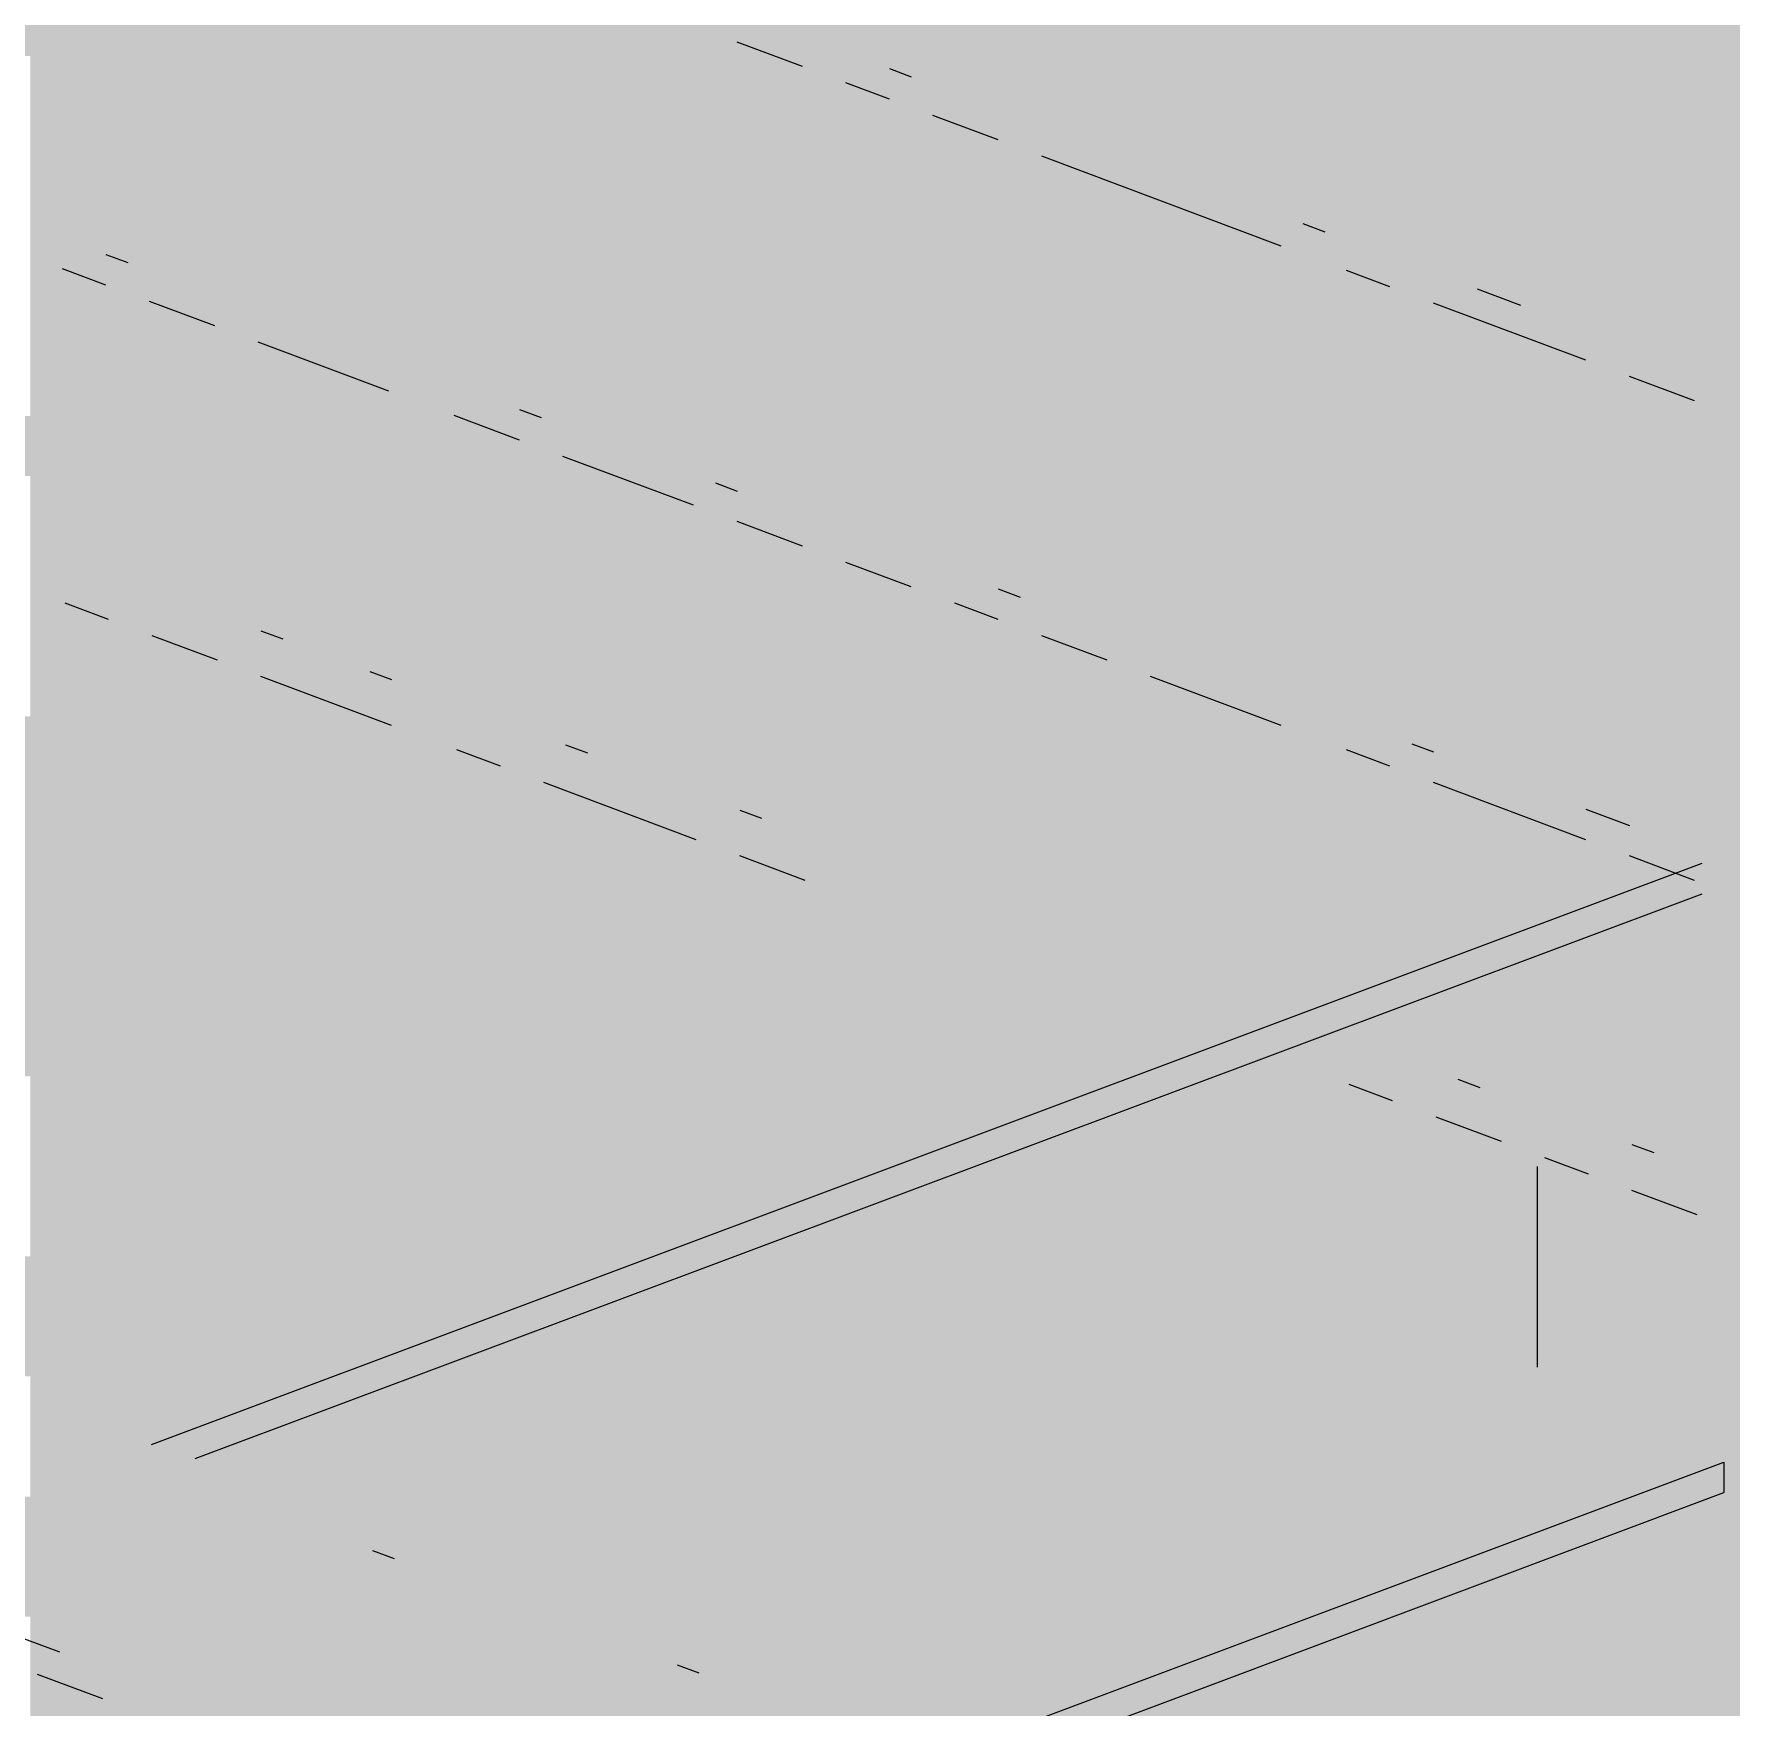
# Paper-space layout '03 3D Building and Roof' of a CAD drawing. Header units: millimetres. Extents: x 5 to 415, y 5 to 292.
# Drawn here: x 186.499 to 191.348, y 102.484 to 107.263 of the extents above; entities that cross this region are included whole.
import ezdxf

# ---------------------------------------------------------------- set-up
doc = ezdxf.new("R2010")
doc.units = ezdxf.units.MM
doc.layers.add('EXISTING', color=7, linetype='Continuous')
doc.layers.add('IMAGES', color=7, linetype='Continuous')

# ---------------------------------------------------------------- blocks, each defined once
blk = doc.blocks.new('SHEET_03')
at = {"layer": 'EXISTING', "color": 250, "lineweight": 9}
for p, q in [((188.6949, 107.1695), (188.5084, 107.2394)), ((188.9436, 107.1638), (189.0058, 107.1405)), ((188.9436, 107.0763), (188.8192, 107.1229)), ((189.2545, 106.9599), (189.068, 107.0298)), ((190.0628, 106.6571), (189.3788, 106.9133)), ((190.125, 106.7212), (190.1872, 106.6979)), ((186.7052, 106.6329), (186.7674, 106.6096)), ((186.7052, 106.5455), (186.5808, 106.5921)), ((190.3737, 106.5406), (190.2493, 106.5872)), ((190.6224, 106.5349), (190.7468, 106.4883)), ((187.0161, 106.429), (186.8296, 106.4989)), ((190.9333, 106.331), (190.498, 106.494)), ((187.5135, 106.2427), (187.1404, 106.3825)), ((191.2442, 106.2145), (191.0576, 106.2844)), ((187.8866, 106.1904), (187.9488, 106.1671)), ((187.8866, 106.103), (187.7, 106.1728)), ((188.384, 105.9166), (188.0109, 106.0564)), ((188.4462, 105.9807), (188.5084, 105.9574)), ((188.6949, 105.8002), (188.5084, 105.87)), ((189.0058, 105.6837), (188.8192, 105.7536)), ((189.2545, 105.6779), (189.3167, 105.6546)), ((186.7128, 105.5905), (186.5884, 105.6371)), ((189.2545, 105.5905), (189.1301, 105.6371)), ((187.0237, 105.474), (186.8371, 105.5439)), ((187.148, 105.5585), (187.2102, 105.5352)), ((189.5654, 105.4741), (189.3788, 105.5439)), ((187.5211, 105.2877), (187.148, 105.4274)), ((187.4589, 105.4421), (187.5211, 105.4188)), ((190.0628, 105.2877), (189.6897, 105.4275)), ((188.0185, 105.2324), (188.0807, 105.2092)), ((190.4359, 105.2354), (190.498, 105.2121)), ((187.832, 105.1712), (187.7076, 105.2178)), ((190.3737, 105.1713), (190.2493, 105.2178)), ((188.3916, 104.9616), (187.9563, 105.1246)), ((190.9333, 104.9616), (190.498, 105.1247)), ((188.5159, 105.0461), (188.5781, 105.0228)), ((190.9333, 105.049), (191.0576, 105.0025)), ((186.8353, 103.2347), (191.2655, 104.8944)), ((188.7025, 104.8451), (188.5159, 104.915)), ((191.2442, 104.8452), (191.0576, 104.915)), ((186.9601, 103.1941), (191.2655, 104.8069)), ((190.3813, 104.2162), (190.2569, 104.2628)), ((190.5678, 104.2775), (190.63, 104.2542)), ((190.6921, 104.0998), (190.5056, 104.1696)), ((191.0652, 104.0911), (191.1274, 104.0678)), ((190.7946, 104.0281), (190.7946, 103.4555)), ((190.9409, 104.0066), (190.8165, 104.0532)), ((191.2517, 103.8901), (191.0652, 103.96)), ((189.2064, 102.3894), (191.3279, 103.1842)), ((191.3279, 103.1842), (191.3279, 103.0968)), ((189.2064, 102.302), (191.3279, 103.0968)), ((187.5296, 102.9073), (187.4675, 102.9306)), ((186.3855, 102.7116), (186.572, 102.6418)), ((188.4001, 102.5812), (188.338, 102.6045)), ((186.6964, 102.5078), (186.5099, 102.5777))]:
    blk.add_line(p, q, dxfattribs=at)
at = {"layer": 'IMAGES', "color": 7}
for points in [[(189.2307, 107.2), (189.4021, 107.2), (189.2307, 107.5429), (189.4021, 107.5429)], [(186.1462, 107.2), (187.3457, 107.2), (186.1462, 107.3714), (187.3457, 107.3714)], [(187.3457, 107.2), (187.5171, 107.2), (187.3457, 107.3714), (187.5171, 107.3714)], [(187.5171, 107.2), (187.8598, 107.2), (187.5171, 107.3714), (187.8598, 107.3714)], [(187.8598, 107.2), (188.0312, 107.2), (187.8598, 107.3714), (188.0312, 107.3714)], [(188.0312, 107.2), (188.3739, 107.2), (188.0312, 107.3714), (188.3739, 107.3714)], [(188.3739, 107.2), (188.5453, 107.2), (188.3739, 107.3714), (188.5453, 107.3714)], [(188.5453, 107.2), (188.7166, 107.2), (188.5453, 107.3714), (188.7166, 107.3714)], [(188.7166, 107.2), (188.888, 107.2), (188.7166, 107.3714), (188.888, 107.3714)], [(188.888, 107.2), (189.0593, 107.2), (188.888, 107.3714), (189.0593, 107.3714)], [(189.0593, 107.2), (189.2307, 107.2), (189.0593, 107.3714), (189.2307, 107.3714)], [(189.4021, 107.2), (189.9162, 107.2), (189.4021, 107.3714), (189.9162, 107.3714)], [(189.9162, 107.2), (190.0875, 107.2), (189.9162, 107.3714), (190.0875, 107.3714)], [(190.0875, 107.2), (190.6016, 107.2), (190.0875, 107.3714), (190.6016, 107.3714)], [(190.6016, 107.2), (190.773, 107.2), (190.6016, 107.3714), (190.773, 107.3714)], [(190.773, 107.2), (191.1157, 107.2), (190.773, 107.3714), (191.1157, 107.3714)], [(191.1157, 107.2), (196.428, 107.2), (191.1157, 107.3714), (196.428, 107.3714)], [(186.4889, 107.0286), (187.8598, 107.0286), (186.4889, 107.2), (187.8598, 107.2)], [(187.8598, 107.0286), (188.0312, 107.0286), (187.8598, 107.2), (188.0312, 107.2)], [(188.0312, 107.0286), (188.2025, 107.0286), (188.0312, 107.2), (188.2025, 107.2)], [(188.2025, 107.0286), (188.3739, 107.0286), (188.2025, 107.2), (188.3739, 107.2)], [(188.3739, 107.0286), (188.5453, 107.0286), (188.3739, 107.2), (188.5453, 107.2)], [(188.5453, 107.0286), (188.7166, 107.0286), (188.5453, 107.2), (188.7166, 107.2)], [(188.7166, 107.0286), (189.0593, 107.0286), (188.7166, 107.2), (189.0593, 107.2)], [(189.0593, 107.0286), (189.2307, 107.0286), (189.0593, 107.2), (189.2307, 107.2)], [(189.2307, 107.0286), (189.4021, 107.0286), (189.2307, 107.2), (189.4021, 107.2)], [(189.4021, 107.0286), (189.5734, 107.0286), (189.4021, 107.2), (189.5734, 107.2)], [(189.5734, 107.0286), (189.7448, 107.0286), (189.5734, 107.2), (189.7448, 107.2)], [(189.7448, 107.0286), (190.0875, 107.0286), (189.7448, 107.2), (190.0875, 107.2)], [(190.0875, 107.0286), (190.2589, 107.0286), (190.0875, 107.2), (190.2589, 107.2)], [(190.2589, 107.0286), (190.4302, 107.0286), (190.2589, 107.2), (190.4302, 107.2)], [(190.4302, 107.0286), (190.6016, 107.0286), (190.4302, 107.2), (190.6016, 107.2)], [(190.6016, 107.0286), (190.773, 107.0286), (190.6016, 107.2), (190.773, 107.2)], [(190.773, 107.0286), (190.9443, 107.0286), (190.773, 107.2), (190.9443, 107.2)], [(190.9443, 107.0286), (191.1157, 107.0286), (190.9443, 107.2), (191.1157, 107.2)], [(191.1157, 107.0286), (191.2871, 107.0286), (191.1157, 107.2), (191.2871, 107.2)], [(191.2871, 107.0286), (191.8012, 107.0286), (191.2871, 107.2), (191.8012, 107.2)], [(186.4889, 106.6857), (186.6603, 106.6857), (186.4889, 107.0286), (186.6603, 107.0286)], [(186.6603, 106.8571), (186.8316, 106.8571), (186.6603, 107.0286), (186.8316, 107.0286)], [(186.8316, 106.8571), (188.2025, 106.8571), (186.8316, 107.0286), (188.2025, 107.0286)], [(188.2025, 106.8571), (188.3739, 106.8571), (188.2025, 107.0286), (188.3739, 107.0286)], [(188.3739, 106.8571), (188.7166, 106.8571), (188.3739, 107.0286), (188.7166, 107.0286)], [(188.7166, 106.8571), (189.0593, 106.8571), (188.7166, 107.0286), (189.0593, 107.0286)], [(189.0593, 106.8571), (189.2307, 106.8571), (189.0593, 107.0286), (189.2307, 107.0286)], [(189.2307, 106.8571), (189.4021, 106.8571), (189.2307, 107.0286), (189.4021, 107.0286)], [(189.4021, 106.8571), (189.5734, 106.8571), (189.4021, 107.0286), (189.5734, 107.0286)], [(189.5734, 106.8571), (189.7448, 106.8571), (189.5734, 107.0286), (189.7448, 107.0286)], [(189.7448, 106.8571), (189.9162, 106.8571), (189.7448, 107.0286), (189.9162, 107.0286)], [(189.9162, 106.8571), (190.0875, 106.8571), (189.9162, 107.0286), (190.0875, 107.0286)], [(190.0875, 106.8571), (190.4302, 106.8571), (190.0875, 107.0286), (190.4302, 107.0286)], [(190.4302, 106.8571), (190.6016, 106.8571), (190.4302, 107.0286), (190.6016, 107.0286)], [(190.6016, 106.8571), (190.773, 106.8571), (190.6016, 107.0286), (190.773, 107.0286)], [(190.773, 106.8571), (191.1157, 106.8571), (190.773, 107.0286), (191.1157, 107.0286)], [(191.1157, 106.8571), (191.2871, 106.8571), (191.1157, 107.0286), (191.2871, 107.0286)], [(191.2871, 106.8571), (191.4584, 106.8571), (191.2871, 107.0286), (191.4584, 107.0286)], [(186.6603, 106.6857), (186.8316, 106.6857), (186.6603, 106.8571), (186.8316, 106.8571)], [(186.8316, 106.6857), (187.1743, 106.6857), (186.8316, 106.8571), (187.1743, 106.8571)], [(187.1743, 106.6857), (187.3457, 106.6857), (187.1743, 106.8571), (187.3457, 106.8571)], [(187.3457, 106.6857), (188.7166, 106.6857), (187.3457, 106.8571), (188.7166, 106.8571)], [(188.7166, 106.6857), (188.888, 106.6857), (188.7166, 106.8571), (188.888, 106.8571)], [(188.888, 106.6857), (189.0593, 106.6857), (188.888, 106.8571), (189.0593, 106.8571)], [(189.0593, 106.6857), (189.2307, 106.6857), (189.0593, 106.8571), (189.2307, 106.8571)], [(189.2307, 106.6857), (189.4021, 106.6857), (189.2307, 106.8571), (189.4021, 106.8571)], [(189.4021, 106.6857), (189.5734, 106.6857), (189.4021, 106.8571), (189.5734, 106.8571)], [(189.5734, 106.6857), (189.7448, 106.6857), (189.5734, 106.8571), (189.7448, 106.8571)], [(189.7448, 106.6857), (189.9162, 106.6857), (189.7448, 106.8571), (189.9162, 106.8571)], [(189.9162, 106.6857), (190.0875, 106.6857), (189.9162, 106.8571), (190.0875, 106.8571)], [(190.0875, 106.6857), (190.2589, 106.6857), (190.0875, 106.8571), (190.2589, 106.8571)], [(190.2589, 106.6857), (190.4302, 106.6857), (190.2589, 106.8571), (190.4302, 106.8571)], [(190.4302, 106.6857), (190.6016, 106.6857), (190.4302, 106.8571), (190.6016, 106.8571)], [(190.6016, 106.6857), (190.773, 106.6857), (190.6016, 106.8571), (190.773, 106.8571)], [(190.773, 106.6857), (191.1157, 106.6857), (190.773, 106.8571), (191.1157, 106.8571)], [(191.1157, 106.5143), (191.4584, 106.5143), (191.1157, 106.8571), (191.4584, 106.8571)], [(186.4889, 106.5143), (186.6603, 106.5143), (186.4889, 106.6857), (186.6603, 106.6857)], [(186.6603, 106.5143), (186.8316, 106.5143), (186.6603, 106.6857), (186.8316, 106.6857)], [(186.8316, 106.5143), (187.003, 106.5143), (186.8316, 106.6857), (187.003, 106.6857)], [(187.003, 106.5143), (187.1743, 106.5143), (187.003, 106.6857), (187.1743, 106.6857)], [(187.1743, 106.5143), (187.3457, 106.5143), (187.1743, 106.6857), (187.3457, 106.6857)], [(187.3457, 106.5143), (187.6884, 106.5143), (187.3457, 106.6857), (187.6884, 106.6857)], [(187.6884, 106.5143), (187.8598, 106.5143), (187.6884, 106.6857), (187.8598, 106.6857)], [(187.8598, 106.5143), (189.4021, 106.5143), (187.8598, 106.6857), (189.4021, 106.6857)], [(189.4021, 106.5143), (189.5734, 106.5143), (189.4021, 106.6857), (189.5734, 106.6857)], [(189.5734, 106.5143), (189.7448, 106.5143), (189.5734, 106.6857), (189.7448, 106.6857)], [(189.7448, 106.5143), (189.9162, 106.5143), (189.7448, 106.6857), (189.9162, 106.6857)], [(189.9162, 106.5143), (190.4302, 106.5143), (189.9162, 106.6857), (190.4302, 106.6857)], [(190.4302, 106.5143), (190.773, 106.5143), (190.4302, 106.6857), (190.773, 106.6857)], [(190.773, 106.5143), (190.9443, 106.5143), (190.773, 106.6857), (190.9443, 106.6857)], [(190.9443, 106.5143), (191.1157, 106.5143), (190.9443, 106.6857), (191.1157, 106.6857)], [(186.4889, 106.3429), (186.6603, 106.3429), (186.4889, 106.5143), (186.6603, 106.5143)], [(186.6603, 106.3429), (186.8316, 106.3429), (186.6603, 106.5143), (186.8316, 106.5143)], [(186.8316, 106.3429), (187.1743, 106.3429), (186.8316, 106.5143), (187.1743, 106.5143)], [(187.1743, 106.3429), (187.5171, 106.3429), (187.1743, 106.5143), (187.5171, 106.5143)], [(187.5171, 106.3429), (187.6884, 106.3429), (187.5171, 106.5143), (187.6884, 106.5143)], [(187.6884, 106.3429), (187.8598, 106.3429), (187.6884, 106.5143), (187.8598, 106.5143)], [(187.8598, 106.3429), (188.0312, 106.3429), (187.8598, 106.5143), (188.0312, 106.5143)], [(188.0312, 106.3429), (188.2025, 106.3429), (188.0312, 106.5143), (188.2025, 106.5143)], [(188.2025, 106.3429), (189.5734, 106.3429), (188.2025, 106.5143), (189.5734, 106.5143)], [(189.5734, 106.3429), (189.9162, 106.3429), (189.5734, 106.5143), (189.9162, 106.5143)], [(189.9162, 106.3429), (190.2589, 106.3429), (189.9162, 106.5143), (190.2589, 106.5143)], [(190.2589, 106.3429), (190.4302, 106.3429), (190.2589, 106.5143), (190.4302, 106.5143)], [(190.4302, 106.3429), (190.6016, 106.3429), (190.4302, 106.5143), (190.6016, 106.5143)], [(190.6016, 106.3429), (190.773, 106.3429), (190.6016, 106.5143), (190.773, 106.5143)], [(190.773, 106.3429), (190.9443, 106.3429), (190.773, 106.5143), (190.9443, 106.5143)], [(190.9443, 106.3429), (191.1157, 106.3429), (190.9443, 106.5143), (191.1157, 106.5143)], [(191.1157, 106.3429), (191.2871, 106.3429), (191.1157, 106.5143), (191.2871, 106.5143)], [(191.2871, 106.3429), (191.4584, 106.3429), (191.2871, 106.5143), (191.4584, 106.5143)], [(186.4889, 106.1714), (186.6603, 106.1714), (186.4889, 106.3429), (186.6603, 106.3429)], [(186.6603, 106.1714), (186.8316, 106.1714), (186.6603, 106.3429), (186.8316, 106.3429)], [(186.8316, 106.1714), (187.003, 106.1714), (186.8316, 106.3429), (187.003, 106.3429)], [(187.003, 106.1714), (187.1743, 106.1714), (187.003, 106.3429), (187.1743, 106.3429)], [(187.1743, 106.1714), (187.3457, 106.1714), (187.1743, 106.3429), (187.3457, 106.3429)], [(187.3457, 106.1714), (187.5171, 106.1714), (187.3457, 106.3429), (187.5171, 106.3429)], [(187.5171, 106.1714), (187.8598, 106.1714), (187.5171, 106.3429), (187.8598, 106.3429)], [(187.8598, 106.1714), (188.0312, 106.1714), (187.8598, 106.3429), (188.0312, 106.3429)], [(188.0312, 106.1714), (188.2025, 106.1714), (188.0312, 106.3429), (188.2025, 106.3429)], [(188.2025, 106.1714), (188.3739, 106.1714), (188.2025, 106.3429), (188.3739, 106.3429)], [(188.3739, 106.1714), (188.7166, 106.1714), (188.3739, 106.3429), (188.7166, 106.3429)], [(188.7166, 106.1714), (190.2589, 106.1714), (188.7166, 106.3429), (190.2589, 106.3429)], [(190.2589, 106.1714), (190.4302, 106.1714), (190.2589, 106.3429), (190.4302, 106.3429)], [(190.4302, 106.1714), (190.6016, 106.1714), (190.4302, 106.3429), (190.6016, 106.3429)], [(190.6016, 106.1714), (190.773, 106.1714), (190.6016, 106.3429), (190.773, 106.3429)], [(190.773, 106.1714), (190.9443, 106.1714), (190.773, 106.3429), (190.9443, 106.3429)], [(190.9443, 106.1714), (191.1157, 106.1714), (190.9443, 106.3429), (191.1157, 106.3429)], [(191.1157, 106.1714), (191.4584, 106.1714), (191.1157, 106.3429), (191.4584, 106.3429)], [(186.3175, 106), (186.8316, 106), (186.3175, 106.1714), (186.8316, 106.1714)], [(186.8316, 106), (187.003, 106), (186.8316, 106.1714), (187.003, 106.1714)], [(187.003, 106), (187.1743, 106), (187.003, 106.1714), (187.1743, 106.1714)], [(187.1743, 106), (187.3457, 106), (187.1743, 106.1714), (187.3457, 106.1714)], [(187.3457, 106), (187.5171, 106), (187.3457, 106.1714), (187.5171, 106.1714)], [(187.5171, 106), (187.6884, 106), (187.5171, 106.1714), (187.6884, 106.1714)], [(187.6884, 106), (187.8598, 106), (187.6884, 106.1714), (187.8598, 106.1714)], [(187.8598, 106), (188.0312, 106), (187.8598, 106.1714), (188.0312, 106.1714)], [(188.0312, 106), (188.2025, 106), (188.0312, 106.1714), (188.2025, 106.1714)], [(188.2025, 106), (188.5453, 106), (188.2025, 106.1714), (188.5453, 106.1714)], [(188.5453, 106), (188.7166, 106), (188.5453, 106.1714), (188.7166, 106.1714)], [(188.7166, 106), (189.0593, 106), (188.7166, 106.1714), (189.0593, 106.1714)], [(189.0593, 106), (189.2307, 106), (189.0593, 106.1714), (189.2307, 106.1714)], [(189.2307, 106), (190.4302, 106), (189.2307, 106.1714), (190.4302, 106.1714)], [(190.4302, 106), (190.773, 106), (190.4302, 106.1714), (190.773, 106.1714)], [(190.773, 106), (190.9443, 106), (190.773, 106.1714), (190.9443, 106.1714)], [(190.9443, 106), (191.1157, 106), (190.9443, 106.1714), (191.1157, 106.1714)], [(191.1157, 106), (191.2871, 106), (191.1157, 106.1714), (191.2871, 106.1714)], [(191.2871, 106), (191.6298, 106), (191.2871, 106.1714), (191.6298, 106.1714)], [(186.4889, 105.8286), (186.6603, 105.8286), (186.4889, 106), (186.6603, 106)], [(186.6603, 105.8286), (186.8316, 105.8286), (186.6603, 106), (186.8316, 106)], [(186.8316, 105.8286), (187.1743, 105.8286), (186.8316, 106), (187.1743, 106)], [(187.1743, 105.8286), (187.3457, 105.8286), (187.1743, 106), (187.3457, 106)], [(187.3457, 105.8286), (187.5171, 105.8286), (187.3457, 106), (187.5171, 106)], [(187.5171, 105.8286), (187.6884, 105.8286), (187.5171, 106), (187.6884, 106)], [(187.6884, 105.8286), (187.8598, 105.8286), (187.6884, 106), (187.8598, 106)], [(187.8598, 105.8286), (188.0312, 105.8286), (187.8598, 106), (188.0312, 106)], [(188.0312, 105.8286), (188.3739, 105.8286), (188.0312, 106), (188.3739, 106)], [(188.3739, 105.8286), (188.5453, 105.8286), (188.3739, 106), (188.5453, 106)], [(188.5453, 105.8286), (188.7166, 105.8286), (188.5453, 106), (188.7166, 106)], [(188.7166, 105.8286), (189.0593, 105.8286), (188.7166, 106), (189.0593, 106)], [(189.0593, 105.8286), (189.2307, 105.8286), (189.0593, 106), (189.2307, 106)], [(189.2307, 105.8286), (189.4021, 105.8286), (189.2307, 106), (189.4021, 106)], [(189.4021, 105.8286), (189.5734, 105.8286), (189.4021, 106), (189.5734, 106)], [(189.5734, 105.8286), (190.9443, 105.8286), (189.5734, 106), (190.9443, 106)], [(190.9443, 105.8286), (191.1157, 105.8286), (190.9443, 106), (191.1157, 106)], [(191.1157, 105.8286), (191.2871, 105.8286), (191.1157, 106), (191.2871, 106)], [(191.2871, 105.8286), (191.6298, 105.8286), (191.2871, 106), (191.6298, 106)], [(186.4889, 105.6571), (186.6603, 105.6571), (186.4889, 105.8286), (186.6603, 105.8286)], [(186.6603, 105.6571), (186.8316, 105.6571), (186.6603, 105.8286), (186.8316, 105.8286)], [(186.8316, 105.6571), (187.003, 105.6571), (186.8316, 105.8286), (187.003, 105.8286)], [(187.003, 105.6571), (187.3457, 105.6571), (187.003, 105.8286), (187.3457, 105.8286)], [(187.3457, 105.6571), (187.6884, 105.6571), (187.3457, 105.8286), (187.6884, 105.8286)], [(187.6884, 105.6571), (188.0312, 105.6571), (187.6884, 105.8286), (188.0312, 105.8286)], [(188.0312, 105.6571), (188.2025, 105.6571), (188.0312, 105.8286), (188.2025, 105.8286)], [(188.2025, 105.6571), (188.5453, 105.6571), (188.2025, 105.8286), (188.5453, 105.8286)], [(188.5453, 105.6571), (188.7166, 105.6571), (188.5453, 105.8286), (188.7166, 105.8286)], [(188.7166, 105.6571), (188.888, 105.6571), (188.7166, 105.8286), (188.888, 105.8286)], [(188.888, 105.6571), (189.0593, 105.6571), (188.888, 105.8286), (189.0593, 105.8286)], [(189.0593, 105.6571), (189.2307, 105.6571), (189.0593, 105.8286), (189.2307, 105.8286)], [(189.2307, 105.6571), (189.4021, 105.6571), (189.2307, 105.8286), (189.4021, 105.8286)], [(189.4021, 105.6571), (189.5734, 105.6571), (189.4021, 105.8286), (189.5734, 105.8286)], [(189.5734, 105.6571), (189.9162, 105.6571), (189.5734, 105.8286), (189.9162, 105.8286)], [(189.9162, 105.6571), (190.0875, 105.6571), (189.9162, 105.8286), (190.0875, 105.8286)], [(190.0875, 105.6571), (191.6298, 105.6571), (190.0875, 105.8286), (191.6298, 105.8286)], [(186.4889, 105.4857), (186.6603, 105.4857), (186.4889, 105.6571), (186.6603, 105.6571)], [(186.6603, 105.4857), (186.8316, 105.4857), (186.6603, 105.6571), (186.8316, 105.6571)], [(186.8316, 105.4857), (187.003, 105.4857), (186.8316, 105.6571), (187.003, 105.6571)], [(187.003, 105.4857), (187.1743, 105.4857), (187.003, 105.6571), (187.1743, 105.6571)], [(187.1743, 105.4857), (187.3457, 105.4857), (187.1743, 105.6571), (187.3457, 105.6571)], [(187.3457, 105.4857), (187.5171, 105.4857), (187.3457, 105.6571), (187.5171, 105.6571)], [(187.5171, 105.4857), (187.6884, 105.4857), (187.5171, 105.6571), (187.6884, 105.6571)], [(187.6884, 105.4857), (188.2025, 105.4857), (187.6884, 105.6571), (188.2025, 105.6571)], [(188.2025, 105.4857), (188.3739, 105.4857), (188.2025, 105.6571), (188.3739, 105.6571)], [(188.3739, 105.4857), (188.5453, 105.4857), (188.3739, 105.6571), (188.5453, 105.6571)], [(188.5453, 105.4857), (188.7166, 105.4857), (188.5453, 105.6571), (188.7166, 105.6571)], [(188.7166, 105.4857), (188.888, 105.4857), (188.7166, 105.6571), (188.888, 105.6571)], [(188.888, 105.4857), (189.0593, 105.4857), (188.888, 105.6571), (189.0593, 105.6571)], [(189.0593, 105.4857), (189.4021, 105.4857), (189.0593, 105.6571), (189.4021, 105.6571)], [(189.4021, 105.4857), (189.5734, 105.4857), (189.4021, 105.6571), (189.5734, 105.6571)], [(189.5734, 105.4857), (189.7448, 105.4857), (189.5734, 105.6571), (189.7448, 105.6571)], [(189.7448, 105.4857), (189.9162, 105.4857), (189.7448, 105.6571), (189.9162, 105.6571)], [(189.9162, 105.4857), (190.0875, 105.4857), (189.9162, 105.6571), (190.0875, 105.6571)], [(190.0875, 105.4857), (190.4302, 105.4857), (190.0875, 105.6571), (190.4302, 105.6571)], [(190.4302, 105.4857), (191.9725, 105.4857), (190.4302, 105.6571), (191.9725, 105.6571)], [(186.4889, 105.3143), (186.6603, 105.3143), (186.4889, 105.4857), (186.6603, 105.4857)], [(186.6603, 105.3143), (186.8316, 105.3143), (186.6603, 105.4857), (186.8316, 105.4857)], [(186.8316, 105.3143), (187.003, 105.3143), (186.8316, 105.4857), (187.003, 105.4857)], [(187.003, 105.3143), (187.3457, 105.3143), (187.003, 105.4857), (187.3457, 105.4857)], [(187.3457, 105.3143), (187.5171, 105.3143), (187.3457, 105.4857), (187.5171, 105.4857)], [(187.5171, 105.3143), (187.6884, 105.3143), (187.5171, 105.4857), (187.6884, 105.4857)], [(187.6884, 105.3143), (187.8598, 105.3143), (187.6884, 105.4857), (187.8598, 105.4857)], [(187.8598, 105.3143), (188.2025, 105.3143), (187.8598, 105.4857), (188.2025, 105.4857)], [(188.2025, 105.3143), (188.5453, 105.3143), (188.2025, 105.4857), (188.5453, 105.4857)], [(188.5453, 105.3143), (188.7166, 105.3143), (188.5453, 105.4857), (188.7166, 105.4857)], [(188.7166, 105.3143), (188.888, 105.3143), (188.7166, 105.4857), (188.888, 105.4857)], [(188.888, 105.3143), (189.0593, 105.3143), (188.888, 105.4857), (189.0593, 105.4857)], [(189.0593, 105.3143), (189.2307, 105.3143), (189.0593, 105.4857), (189.2307, 105.4857)], [(189.2307, 105.3143), (189.4021, 105.3143), (189.2307, 105.4857), (189.4021, 105.4857)], [(189.4021, 105.3143), (189.5734, 105.3143), (189.4021, 105.4857), (189.5734, 105.4857)], [(189.5734, 105.3143), (189.7448, 105.3143), (189.5734, 105.4857), (189.7448, 105.4857)], [(189.7448, 105.3143), (189.9162, 105.3143), (189.7448, 105.4857), (189.9162, 105.4857)], [(189.9162, 105.3143), (190.0875, 105.3143), (189.9162, 105.4857), (190.0875, 105.4857)], [(190.0875, 105.3143), (190.9443, 105.3143), (190.0875, 105.4857), (190.9443, 105.4857)], [(190.9443, 105.3143), (192.4866, 105.3143), (190.9443, 105.4857), (192.4866, 105.4857)], [(182.2048, 105.1429), (186.8316, 105.1429), (182.2048, 105.3143), (186.8316, 105.3143)], [(186.8316, 105.1429), (187.003, 105.1429), (186.8316, 105.3143), (187.003, 105.3143)], [(187.003, 105.1429), (187.1743, 105.1429), (187.003, 105.3143), (187.1743, 105.3143)], [(187.1743, 105.1429), (187.3457, 105.1429), (187.1743, 105.3143), (187.3457, 105.3143)], [(187.3457, 105.1429), (187.5171, 105.1429), (187.3457, 105.3143), (187.5171, 105.3143)], [(187.5171, 105.1429), (187.6884, 105.1429), (187.5171, 105.3143), (187.6884, 105.3143)], [(187.6884, 105.1429), (187.8598, 105.1429), (187.6884, 105.3143), (187.8598, 105.3143)], [(187.8598, 105.1429), (188.0312, 105.1429), (187.8598, 105.3143), (188.0312, 105.3143)], [(188.0312, 105.1429), (188.2025, 105.1429), (188.0312, 105.3143), (188.2025, 105.3143)], [(188.2025, 105.1429), (188.3739, 105.1429), (188.2025, 105.3143), (188.3739, 105.3143)], [(188.3739, 105.1429), (188.5453, 105.1429), (188.3739, 105.3143), (188.5453, 105.3143)], [(188.5453, 105.1429), (188.7166, 105.1429), (188.5453, 105.3143), (188.7166, 105.3143)], [(188.7166, 104.9714), (189.0593, 104.9714), (188.7166, 105.3143), (189.0593, 105.3143)], [(189.0593, 105.1429), (189.2307, 105.1429), (189.0593, 105.3143), (189.2307, 105.3143)], [(189.2307, 105.1429), (189.4021, 105.1429), (189.2307, 105.3143), (189.4021, 105.3143)], [(189.4021, 105.1429), (189.5734, 105.1429), (189.4021, 105.3143), (189.5734, 105.3143)], [(189.5734, 105.1429), (189.7448, 105.1429), (189.5734, 105.3143), (189.7448, 105.3143)], [(189.7448, 105.1429), (189.9162, 105.1429), (189.7448, 105.3143), (189.9162, 105.3143)], [(189.9162, 105.1429), (190.6016, 105.1429), (189.9162, 105.3143), (190.6016, 105.3143)], [(190.6016, 105.1429), (190.773, 105.1429), (190.6016, 105.3143), (190.773, 105.3143)], [(190.773, 105.1429), (190.9443, 105.1429), (190.773, 105.3143), (190.9443, 105.3143)], [(190.9443, 105.1429), (191.1157, 105.1429), (190.9443, 105.3143), (191.1157, 105.3143)], [(191.1157, 105.1429), (191.2871, 105.1429), (191.1157, 105.3143), (191.2871, 105.3143)], [(191.2871, 105.1429), (191.4584, 105.1429), (191.2871, 105.3143), (191.4584, 105.3143)], [(182.5475, 104.9714), (187.5171, 104.9714), (182.5475, 105.1429), (187.5171, 105.1429)], [(187.5171, 104.9714), (187.6884, 104.9714), (187.5171, 105.1429), (187.6884, 105.1429)], [(187.6884, 104.9714), (187.8598, 104.9714), (187.6884, 105.1429), (187.8598, 105.1429)], [(187.8598, 104.9714), (188.2025, 104.9714), (187.8598, 105.1429), (188.2025, 105.1429)], [(188.2025, 104.9714), (188.7166, 104.9714), (188.2025, 105.1429), (188.7166, 105.1429)], [(189.0593, 104.9714), (189.2307, 104.9714), (189.0593, 105.1429), (189.2307, 105.1429)], [(189.2307, 104.9714), (189.5734, 104.9714), (189.2307, 105.1429), (189.5734, 105.1429)], [(189.5734, 104.9714), (190.0875, 104.9714), (189.5734, 105.1429), (190.0875, 105.1429)], [(190.0875, 104.9714), (190.2589, 104.9714), (190.0875, 105.1429), (190.2589, 105.1429)], [(190.2589, 104.9714), (190.4302, 104.9714), (190.2589, 105.1429), (190.4302, 105.1429)], [(190.4302, 104.9714), (190.773, 104.9714), (190.4302, 105.1429), (190.773, 105.1429)], [(190.773, 104.9714), (190.9443, 104.9714), (190.773, 105.1429), (190.9443, 105.1429)], [(190.9443, 104.8), (191.1157, 104.8), (190.9443, 105.1429), (191.1157, 105.1429)], [(191.1157, 104.9714), (191.2871, 104.9714), (191.1157, 105.1429), (191.2871, 105.1429)], [(191.2871, 104.9714), (191.6298, 104.9714), (191.2871, 105.1429), (191.6298, 105.1429)], [(183.0616, 104.8), (187.8598, 104.8), (183.0616, 104.9714), (187.8598, 104.9714)], [(187.8598, 104.8), (188.0312, 104.8), (187.8598, 104.9714), (188.0312, 104.9714)], [(188.0312, 104.8), (188.2025, 104.8), (188.0312, 104.9714), (188.2025, 104.9714)], [(188.2025, 104.6286), (188.3739, 104.6286), (188.2025, 104.9714), (188.3739, 104.9714)], [(188.3739, 104.8), (188.5453, 104.8), (188.3739, 104.9714), (188.5453, 104.9714)], [(188.5453, 104.8), (188.888, 104.8), (188.5453, 104.9714), (188.888, 104.9714)], [(188.888, 104.8), (189.0593, 104.8), (188.888, 104.9714), (189.0593, 104.9714)], [(189.0593, 104.8), (189.2307, 104.8), (189.0593, 104.9714), (189.2307, 104.9714)], [(189.2307, 104.8), (190.2589, 104.8), (189.2307, 104.9714), (190.2589, 104.9714)], [(190.2589, 104.6286), (190.4302, 104.6286), (190.2589, 104.9714), (190.4302, 104.9714)], [(190.4302, 104.8), (190.6016, 104.8), (190.4302, 104.9714), (190.6016, 104.9714)], [(190.6016, 104.8), (190.773, 104.8), (190.6016, 104.9714), (190.773, 104.9714)], [(190.773, 104.8), (190.9443, 104.8), (190.773, 104.9714), (190.9443, 104.9714)], [(191.1157, 104.8), (191.2871, 104.8), (191.1157, 104.9714), (191.2871, 104.9714)], [(191.2871, 104.8), (191.4584, 104.8), (191.2871, 104.9714), (191.4584, 104.9714)], [(183.4044, 104.6286), (187.8598, 104.6286), (183.4044, 104.8), (187.8598, 104.8)], [(187.8598, 104.6286), (188.0312, 104.6286), (187.8598, 104.8), (188.0312, 104.8)], [(188.0312, 104.6286), (188.2025, 104.6286), (188.0312, 104.8), (188.2025, 104.8)], [(188.3739, 104.6286), (188.7166, 104.6286), (188.3739, 104.8), (188.7166, 104.8)], [(188.7166, 104.6286), (188.888, 104.6286), (188.7166, 104.8), (188.888, 104.8)], [(188.888, 104.6286), (189.2307, 104.6286), (188.888, 104.8), (189.2307, 104.8)], [(189.2307, 104.6286), (190.0875, 104.6286), (189.2307, 104.8), (190.0875, 104.8)], [(190.0875, 104.6286), (190.2589, 104.6286), (190.0875, 104.8), (190.2589, 104.8)], [(190.4302, 104.6286), (190.6016, 104.6286), (190.4302, 104.8), (190.6016, 104.8)], [(190.6016, 104.6286), (190.773, 104.6286), (190.6016, 104.8), (190.773, 104.8)], [(190.773, 104.6286), (191.1157, 104.6286), (190.773, 104.8), (191.1157, 104.8)], [(191.1157, 104.6286), (191.8012, 104.6286), (191.1157, 104.8), (191.8012, 104.8)], [(183.9184, 104.4571), (187.3457, 104.4571), (183.9184, 104.6286), (187.3457, 104.6286)], [(187.3457, 104.4571), (187.5171, 104.4571), (187.3457, 104.6286), (187.5171, 104.6286)], [(187.5171, 104.4571), (187.8598, 104.4571), (187.5171, 104.6286), (187.8598, 104.6286)], [(187.8598, 104.4571), (188.0312, 104.4571), (187.8598, 104.6286), (188.0312, 104.6286)], [(188.0312, 104.4571), (188.2025, 104.4571), (188.0312, 104.6286), (188.2025, 104.6286)], [(188.2025, 104.4571), (188.3739, 104.4571), (188.2025, 104.6286), (188.3739, 104.6286)], [(188.3739, 104.4571), (188.888, 104.4571), (188.3739, 104.6286), (188.888, 104.6286)], [(188.888, 104.4571), (189.5734, 104.4571), (188.888, 104.6286), (189.5734, 104.6286)], [(189.5734, 104.4571), (189.7448, 104.4571), (189.5734, 104.6286), (189.7448, 104.6286)], [(189.7448, 104.4571), (190.0875, 104.4571), (189.7448, 104.6286), (190.0875, 104.6286)], [(190.0875, 104.4571), (190.2589, 104.4571), (190.0875, 104.6286), (190.2589, 104.6286)], [(190.2589, 104.4571), (190.4302, 104.4571), (190.2589, 104.6286), (190.4302, 104.6286)], [(190.4302, 104.4571), (190.773, 104.4571), (190.4302, 104.6286), (190.773, 104.6286)], [(190.773, 104.4571), (190.9443, 104.4571), (190.773, 104.6286), (190.9443, 104.6286)], [(190.9443, 104.4571), (191.1157, 104.4571), (190.9443, 104.6286), (191.1157, 104.6286)], [(191.1157, 104.4571), (191.6298, 104.4571), (191.1157, 104.6286), (191.6298, 104.6286)], [(184.4325, 104.2857), (186.6603, 104.2857), (184.4325, 104.4571), (186.6603, 104.4571)], [(186.6603, 104.2857), (187.003, 104.2857), (186.6603, 104.4571), (187.003, 104.4571)], [(187.003, 104.2857), (187.5171, 104.2857), (187.003, 104.4571), (187.5171, 104.4571)], [(187.5171, 104.2857), (187.6884, 104.2857), (187.5171, 104.4571), (187.6884, 104.4571)], [(187.6884, 104.2857), (187.8598, 104.2857), (187.6884, 104.4571), (187.8598, 104.4571)], [(187.8598, 104.2857), (188.0312, 104.2857), (187.8598, 104.4571), (188.0312, 104.4571)], [(188.0312, 104.2857), (188.3739, 104.2857), (188.0312, 104.4571), (188.3739, 104.4571)], [(188.3739, 104.2857), (189.2307, 104.2857), (188.3739, 104.4571), (189.2307, 104.4571)], [(189.2307, 104.2857), (189.4021, 104.2857), (189.2307, 104.4571), (189.4021, 104.4571)], [(189.4021, 104.2857), (189.5734, 104.2857), (189.4021, 104.4571), (189.5734, 104.4571)], [(189.5734, 104.2857), (189.7448, 104.2857), (189.5734, 104.4571), (189.7448, 104.4571)], [(189.7448, 104.2857), (189.9162, 104.2857), (189.7448, 104.4571), (189.9162, 104.4571)], [(189.9162, 104.2857), (190.4302, 104.2857), (189.9162, 104.4571), (190.4302, 104.4571)], [(190.4302, 104.2857), (190.6016, 104.2857), (190.4302, 104.4571), (190.6016, 104.4571)], [(190.6016, 104.2857), (190.773, 104.2857), (190.6016, 104.4571), (190.773, 104.4571)], [(190.773, 104.2857), (190.9443, 104.2857), (190.773, 104.4571), (190.9443, 104.4571)], [(190.9443, 104.2857), (191.6298, 104.2857), (190.9443, 104.4571), (191.6298, 104.4571)], [(186.4889, 104.1143), (186.6603, 104.1143), (186.4889, 104.2857), (186.6603, 104.2857)], [(186.6603, 104.1143), (186.8316, 104.1143), (186.6603, 104.2857), (186.8316, 104.2857)], [(186.8316, 104.1143), (187.003, 104.1143), (186.8316, 104.2857), (187.003, 104.2857)], [(187.003, 104.1143), (187.1743, 104.1143), (187.003, 104.2857), (187.1743, 104.2857)], [(187.1743, 104.1143), (187.3457, 104.1143), (187.1743, 104.2857), (187.3457, 104.2857)], [(187.3457, 104.1143), (187.5171, 104.1143), (187.3457, 104.2857), (187.5171, 104.2857)], [(187.5171, 104.1143), (188.0312, 104.1143), (187.5171, 104.2857), (188.0312, 104.2857)], [(188.0312, 104.1143), (188.7166, 104.1143), (188.0312, 104.2857), (188.7166, 104.2857)], [(188.7166, 104.1143), (188.888, 104.1143), (188.7166, 104.2857), (188.888, 104.2857)], [(188.888, 104.1143), (189.0593, 104.1143), (188.888, 104.2857), (189.0593, 104.2857)], [(189.0593, 104.1143), (189.2307, 104.1143), (189.0593, 104.2857), (189.2307, 104.2857)], [(189.2307, 104.1143), (189.4021, 104.1143), (189.2307, 104.2857), (189.4021, 104.2857)], [(189.4021, 104.1143), (189.5734, 104.1143), (189.4021, 104.2857), (189.5734, 104.2857)], [(189.5734, 104.1143), (189.7448, 104.1143), (189.5734, 104.2857), (189.7448, 104.2857)], [(189.7448, 104.1143), (189.9162, 104.1143), (189.7448, 104.2857), (189.9162, 104.2857)], [(189.9162, 104.1143), (190.0875, 104.1143), (189.9162, 104.2857), (190.0875, 104.2857)], [(190.0875, 104.1143), (190.2589, 104.1143), (190.0875, 104.2857), (190.2589, 104.2857)], [(190.2589, 104.1143), (190.4302, 104.1143), (190.2589, 104.2857), (190.4302, 104.2857)], [(190.4302, 104.1143), (190.6016, 104.1143), (190.4302, 104.2857), (190.6016, 104.2857)], [(190.6016, 103.9429), (190.773, 103.9429), (190.6016, 104.2857), (190.773, 104.2857)], [(190.773, 104.1143), (190.9443, 104.1143), (190.773, 104.2857), (190.9443, 104.2857)], [(190.9443, 104.1143), (191.2871, 104.1143), (190.9443, 104.2857), (191.2871, 104.2857)], [(191.2871, 104.1143), (191.4584, 104.1143), (191.2871, 104.2857), (191.4584, 104.2857)], [(186.4889, 103.9429), (186.6603, 103.9429), (186.4889, 104.1143), (186.6603, 104.1143)], [(186.6603, 103.9429), (186.8316, 103.9429), (186.6603, 104.1143), (186.8316, 104.1143)], [(186.8316, 103.9429), (187.003, 103.9429), (186.8316, 104.1143), (187.003, 104.1143)], [(187.003, 103.9429), (187.1743, 103.9429), (187.003, 104.1143), (187.1743, 104.1143)], [(187.1743, 103.9429), (187.5171, 103.9429), (187.1743, 104.1143), (187.5171, 104.1143)], [(187.5171, 103.9429), (188.2025, 103.9429), (187.5171, 104.1143), (188.2025, 104.1143)], [(188.2025, 103.9429), (188.5453, 103.9429), (188.2025, 104.1143), (188.5453, 104.1143)], [(188.5453, 103.9429), (188.7166, 103.9429), (188.5453, 104.1143), (188.7166, 104.1143)], [(188.7166, 103.9429), (188.888, 103.9429), (188.7166, 104.1143), (188.888, 104.1143)], [(188.888, 103.9429), (189.0593, 103.9429), (188.888, 104.1143), (189.0593, 104.1143)], [(189.0593, 103.9429), (189.2307, 103.9429), (189.0593, 104.1143), (189.2307, 104.1143)], [(189.2307, 103.9429), (189.4021, 103.9429), (189.2307, 104.1143), (189.4021, 104.1143)], [(189.4021, 103.9429), (189.5734, 103.9429), (189.4021, 104.1143), (189.5734, 104.1143)], [(189.5734, 103.9429), (189.7448, 103.9429), (189.5734, 104.1143), (189.7448, 104.1143)], [(189.7448, 103.9429), (189.9162, 103.9429), (189.7448, 104.1143), (189.9162, 104.1143)], [(189.9162, 103.9429), (190.2589, 103.9429), (189.9162, 104.1143), (190.2589, 104.1143)], [(190.2589, 103.9429), (190.4302, 103.9429), (190.2589, 104.1143), (190.4302, 104.1143)], [(190.4302, 103.9429), (190.6016, 103.9429), (190.4302, 104.1143), (190.6016, 104.1143)], [(190.773, 103.9429), (190.9443, 103.9429), (190.773, 104.1143), (190.9443, 104.1143)], [(190.9443, 103.9429), (191.1157, 103.9429), (190.9443, 104.1143), (191.1157, 104.1143)], [(191.1157, 103.9429), (191.2871, 103.9429), (191.1157, 104.1143), (191.2871, 104.1143)], [(191.2871, 103.9429), (191.4584, 103.9429), (191.2871, 104.1143), (191.4584, 104.1143)], [(186.4889, 103.7714), (186.6603, 103.7714), (186.4889, 103.9429), (186.6603, 103.9429)], [(186.6603, 103.7714), (186.8316, 103.7714), (186.6603, 103.9429), (186.8316, 103.9429)], [(186.8316, 103.7714), (187.003, 103.7714), (186.8316, 103.9429), (187.003, 103.9429)], [(187.003, 103.7714), (187.8598, 103.7714), (187.003, 103.9429), (187.8598, 103.9429)], [(187.8598, 103.7714), (188.0312, 103.7714), (187.8598, 103.9429), (188.0312, 103.9429)], [(188.0312, 103.7714), (188.2025, 103.7714), (188.0312, 103.9429), (188.2025, 103.9429)], [(188.2025, 103.7714), (188.3739, 103.7714), (188.2025, 103.9429), (188.3739, 103.9429)], [(188.3739, 103.7714), (188.5453, 103.7714), (188.3739, 103.9429), (188.5453, 103.9429)], [(188.5453, 103.7714), (189.0593, 103.7714), (188.5453, 103.9429), (189.0593, 103.9429)], [(189.0593, 103.7714), (189.4021, 103.7714), (189.0593, 103.9429), (189.4021, 103.9429)], [(189.4021, 103.7714), (189.5734, 103.7714), (189.4021, 103.9429), (189.5734, 103.9429)], [(189.5734, 103.7714), (189.7448, 103.7714), (189.5734, 103.9429), (189.7448, 103.9429)], [(189.7448, 103.7714), (190.4302, 103.7714), (189.7448, 103.9429), (190.4302, 103.9429)], [(190.4302, 103.7714), (190.6016, 103.7714), (190.4302, 103.9429), (190.6016, 103.9429)], [(190.6016, 103.7714), (190.773, 103.7714), (190.6016, 103.9429), (190.773, 103.9429)], [(190.773, 103.4286), (190.9443, 103.4286), (190.773, 103.9429), (190.9443, 103.9429)], [(190.9443, 103.7714), (191.1157, 103.7714), (190.9443, 103.9429), (191.1157, 103.9429)], [(191.1157, 103.7714), (191.2871, 103.7714), (191.1157, 103.9429), (191.2871, 103.9429)], [(191.2871, 103.7714), (191.6298, 103.7714), (191.2871, 103.9429), (191.6298, 103.9429)], [(186.3175, 103.4286), (186.6603, 103.4286), (186.3175, 103.7714), (186.6603, 103.7714)], [(186.6603, 103.6), (187.3457, 103.6), (186.6603, 103.7714), (187.3457, 103.7714)], [(187.3457, 103.6), (187.8598, 103.6), (187.3457, 103.7714), (187.8598, 103.7714)], [(187.8598, 103.6), (188.0312, 103.6), (187.8598, 103.7714), (188.0312, 103.7714)], [(188.0312, 103.6), (188.2025, 103.6), (188.0312, 103.7714), (188.2025, 103.7714)], [(188.2025, 103.6), (188.5453, 103.6), (188.2025, 103.7714), (188.5453, 103.7714)], [(188.5453, 103.6), (188.7166, 103.6), (188.5453, 103.7714), (188.7166, 103.7714)], [(188.7166, 103.6), (188.888, 103.6), (188.7166, 103.7714), (188.888, 103.7714)], [(188.888, 103.6), (189.4021, 103.6), (188.888, 103.7714), (189.4021, 103.7714)], [(189.4021, 103.6), (190.6016, 103.6), (189.4021, 103.7714), (190.6016, 103.7714)], [(190.6016, 103.4286), (190.773, 103.4286), (190.6016, 103.7714), (190.773, 103.7714)], [(190.9443, 103.4286), (191.2871, 103.4286), (190.9443, 103.7714), (191.2871, 103.7714)], [(191.2871, 103.6), (191.4584, 103.6), (191.2871, 103.7714), (191.4584, 103.7714)], [(186.6603, 103.4286), (187.003, 103.4286), (186.6603, 103.6), (187.003, 103.6)], [(187.003, 103.4286), (187.1743, 103.4286), (187.003, 103.6), (187.1743, 103.6)], [(187.1743, 103.4286), (187.3457, 103.4286), (187.1743, 103.6), (187.3457, 103.6)], [(187.3457, 103.4286), (187.5171, 103.4286), (187.3457, 103.6), (187.5171, 103.6)], [(187.5171, 103.4286), (187.6884, 103.4286), (187.5171, 103.6), (187.6884, 103.6)], [(187.6884, 103.4286), (188.2025, 103.4286), (187.6884, 103.6), (188.2025, 103.6)], [(188.2025, 103.4286), (188.3739, 103.4286), (188.2025, 103.6), (188.3739, 103.6)], [(188.3739, 103.4286), (188.5453, 103.4286), (188.3739, 103.6), (188.5453, 103.6)], [(188.5453, 103.4286), (188.888, 103.4286), (188.5453, 103.6), (188.888, 103.6)], [(188.888, 103.4286), (190.6016, 103.4286), (188.888, 103.6), (190.6016, 103.6)], [(191.2871, 103.4286), (191.4584, 103.4286), (191.2871, 103.6), (191.4584, 103.6)], [(186.4889, 103.2571), (186.6603, 103.2571), (186.4889, 103.4286), (186.6603, 103.4286)], [(186.6603, 103.2571), (187.003, 103.2571), (186.6603, 103.4286), (187.003, 103.4286)], [(187.003, 103.2571), (187.1743, 103.2571), (187.003, 103.4286), (187.1743, 103.4286)], [(187.1743, 103.0857), (187.3457, 103.0857), (187.1743, 103.4286), (187.3457, 103.4286)], [(187.3457, 103.2571), (187.6884, 103.2571), (187.3457, 103.4286), (187.6884, 103.4286)], [(187.6884, 103.2571), (187.8598, 103.2571), (187.6884, 103.4286), (187.8598, 103.4286)], [(187.8598, 103.2571), (188.0312, 103.2571), (187.8598, 103.4286), (188.0312, 103.4286)], [(188.0312, 103.2571), (188.3739, 103.2571), (188.0312, 103.4286), (188.3739, 103.4286)], [(188.3739, 103.2571), (190.0875, 103.2571), (188.3739, 103.4286), (190.0875, 103.4286)], [(190.0875, 103.2571), (190.2589, 103.2571), (190.0875, 103.4286), (190.2589, 103.4286)], [(190.2589, 103.2571), (190.9443, 103.2571), (190.2589, 103.4286), (190.9443, 103.4286)], [(190.9443, 103.2571), (191.1157, 103.2571), (190.9443, 103.4286), (191.1157, 103.4286)], [(191.1157, 103.2571), (191.2871, 103.2571), (191.1157, 103.4286), (191.2871, 103.4286)], [(191.2871, 103.2571), (191.4584, 103.2571), (191.2871, 103.4286), (191.4584, 103.4286)], [(186.4889, 103.0857), (186.6603, 103.0857), (186.4889, 103.2571), (186.6603, 103.2571)], [(186.6603, 103.0857), (186.8316, 103.0857), (186.6603, 103.2571), (186.8316, 103.2571)], [(186.8316, 103.0857), (187.003, 103.0857), (186.8316, 103.2571), (187.003, 103.2571)], [(187.003, 103.0857), (187.1743, 103.0857), (187.003, 103.2571), (187.1743, 103.2571)], [(187.3457, 103.0857), (187.5171, 103.0857), (187.3457, 103.2571), (187.5171, 103.2571)], [(187.5171, 103.0857), (188.0312, 103.0857), (187.5171, 103.2571), (188.0312, 103.2571)], [(188.0312, 103.0857), (189.5734, 103.0857), (188.0312, 103.2571), (189.5734, 103.2571)], [(189.5734, 103.0857), (189.9162, 103.0857), (189.5734, 103.2571), (189.9162, 103.2571)], [(189.9162, 103.0857), (190.0875, 103.0857), (189.9162, 103.2571), (190.0875, 103.2571)], [(190.0875, 103.0857), (190.2589, 103.0857), (190.0875, 103.2571), (190.2589, 103.2571)], [(190.2589, 103.0857), (190.4302, 103.0857), (190.2589, 103.2571), (190.4302, 103.2571)], [(190.4302, 103.0857), (190.6016, 103.0857), (190.4302, 103.2571), (190.6016, 103.2571)], [(190.6016, 103.0857), (190.773, 103.0857), (190.6016, 103.2571), (190.773, 103.2571)], [(190.773, 103.0857), (190.9443, 103.0857), (190.773, 103.2571), (190.9443, 103.2571)], [(190.9443, 103.0857), (191.1157, 103.0857), (190.9443, 103.2571), (191.1157, 103.2571)], [(191.1157, 103.0857), (191.2871, 103.0857), (191.1157, 103.2571), (191.2871, 103.2571)], [(191.2871, 103.0857), (191.4584, 103.0857), (191.2871, 103.2571), (191.4584, 103.2571)], [(186.3175, 102.7429), (186.6603, 102.7429), (186.3175, 103.0857), (186.6603, 103.0857)], [(186.6603, 102.7429), (186.8316, 102.7429), (186.6603, 103.0857), (186.8316, 103.0857)], [(186.8316, 102.7429), (187.003, 102.7429), (186.8316, 103.0857), (187.003, 103.0857)], [(187.003, 102.9143), (187.1743, 102.9143), (187.003, 103.0857), (187.1743, 103.0857)], [(187.1743, 102.9143), (187.3457, 102.9143), (187.1743, 103.0857), (187.3457, 103.0857)], [(187.3457, 102.9143), (187.5171, 102.9143), (187.3457, 103.0857), (187.5171, 103.0857)], [(187.5171, 102.7429), (187.6884, 102.7429), (187.5171, 103.0857), (187.6884, 103.0857)], [(187.6884, 102.9143), (189.5734, 102.9143), (187.6884, 103.0857), (189.5734, 103.0857)], [(189.5734, 102.9143), (189.7448, 102.9143), (189.5734, 103.0857), (189.7448, 103.0857)], [(189.7448, 102.9143), (189.9162, 102.9143), (189.7448, 103.0857), (189.9162, 103.0857)], [(189.9162, 102.9143), (190.0875, 102.9143), (189.9162, 103.0857), (190.0875, 103.0857)], [(190.0875, 102.9143), (190.2589, 102.9143), (190.0875, 103.0857), (190.2589, 103.0857)], [(190.2589, 102.9143), (190.6016, 102.9143), (190.2589, 103.0857), (190.6016, 103.0857)], [(190.6016, 102.9143), (190.773, 102.9143), (190.6016, 103.0857), (190.773, 103.0857)], [(190.773, 102.9143), (190.9443, 102.9143), (190.773, 103.0857), (190.9443, 103.0857)], [(190.9443, 102.9143), (191.1157, 102.9143), (190.9443, 103.0857), (191.1157, 103.0857)], [(191.1157, 102.9143), (191.4584, 102.9143), (191.1157, 103.0857), (191.4584, 103.0857)], [(187.003, 102.5714), (187.1743, 102.5714), (187.003, 102.9143), (187.1743, 102.9143)], [(187.1743, 102.5714), (187.5171, 102.5714), (187.1743, 102.9143), (187.5171, 102.9143)], [(187.6884, 102.7429), (187.8598, 102.7429), (187.6884, 102.9143), (187.8598, 102.9143)], [(187.8598, 102.7429), (188.2025, 102.7429), (187.8598, 102.9143), (188.2025, 102.9143)], [(188.2025, 102.7429), (188.3739, 102.7429), (188.2025, 102.9143), (188.3739, 102.9143)], [(188.3739, 102.7429), (188.7166, 102.7429), (188.3739, 102.9143), (188.7166, 102.9143)], [(188.7166, 102.7429), (188.888, 102.7429), (188.7166, 102.9143), (188.888, 102.9143)], [(188.888, 102.7429), (189.0593, 102.7429), (188.888, 102.9143), (189.0593, 102.9143)], [(189.0593, 102.7429), (189.2307, 102.7429), (189.0593, 102.9143), (189.2307, 102.9143)], [(189.2307, 102.7429), (189.4021, 102.7429), (189.2307, 102.9143), (189.4021, 102.9143)], [(189.4021, 102.7429), (189.5734, 102.7429), (189.4021, 102.9143), (189.5734, 102.9143)], [(189.5734, 102.5714), (189.7448, 102.5714), (189.5734, 102.9143), (189.7448, 102.9143)], [(189.7448, 102.7429), (189.9162, 102.7429), (189.7448, 102.9143), (189.9162, 102.9143)], [(189.9162, 102.7429), (190.0875, 102.7429), (189.9162, 102.9143), (190.0875, 102.9143)], [(190.0875, 102.7429), (190.2589, 102.7429), (190.0875, 102.9143), (190.2589, 102.9143)], [(190.2589, 102.7429), (190.4302, 102.7429), (190.2589, 102.9143), (190.4302, 102.9143)], [(190.4302, 102.7429), (190.6016, 102.7429), (190.4302, 102.9143), (190.6016, 102.9143)], [(190.6016, 102.7429), (190.9443, 102.7429), (190.6016, 102.9143), (190.9443, 102.9143)], [(190.9443, 102.7429), (191.1157, 102.7429), (190.9443, 102.9143), (191.1157, 102.9143)], [(191.1157, 102.7429), (191.2871, 102.7429), (191.1157, 102.9143), (191.2871, 102.9143)], [(191.2871, 102.7429), (191.4584, 102.7429), (191.2871, 102.9143), (191.4584, 102.9143)], [(186.4889, 102.5714), (186.6603, 102.5714), (186.4889, 102.7429), (186.6603, 102.7429)], [(186.6603, 102.5714), (186.8316, 102.5714), (186.6603, 102.7429), (186.8316, 102.7429)], [(186.8316, 102.5714), (187.003, 102.5714), (186.8316, 102.7429), (187.003, 102.7429)], [(187.5171, 102.4), (187.6884, 102.4), (187.5171, 102.7429), (187.6884, 102.7429)], [(187.6884, 102.5714), (188.2025, 102.5714), (187.6884, 102.7429), (188.2025, 102.7429)], [(188.2025, 102.5714), (188.3739, 102.5714), (188.2025, 102.7429), (188.3739, 102.7429)], [(188.3739, 102.5714), (188.5453, 102.5714), (188.3739, 102.7429), (188.5453, 102.7429)], [(188.5453, 102.5714), (188.7166, 102.5714), (188.5453, 102.7429), (188.7166, 102.7429)], [(188.7166, 102.5714), (188.888, 102.5714), (188.7166, 102.7429), (188.888, 102.7429)], [(188.888, 102.5714), (189.4021, 102.5714), (188.888, 102.7429), (189.4021, 102.7429)], [(189.4021, 102.5714), (189.5734, 102.5714), (189.4021, 102.7429), (189.5734, 102.7429)], [(189.7448, 102.5714), (189.9162, 102.5714), (189.7448, 102.7429), (189.9162, 102.7429)], [(189.9162, 102.5714), (190.0875, 102.5714), (189.9162, 102.7429), (190.0875, 102.7429)], [(190.0875, 102.5714), (190.4302, 102.5714), (190.0875, 102.7429), (190.4302, 102.7429)], [(190.4302, 102.5714), (190.6016, 102.5714), (190.4302, 102.7429), (190.6016, 102.7429)], [(190.6016, 102.5714), (190.9443, 102.5714), (190.6016, 102.7429), (190.9443, 102.7429)], [(190.9443, 102.5714), (191.1157, 102.5714), (190.9443, 102.7429), (191.1157, 102.7429)], [(191.1157, 102.5714), (191.2871, 102.5714), (191.1157, 102.7429), (191.2871, 102.7429)], [(191.2871, 102.5714), (193.6861, 102.5714), (191.2871, 102.7429), (193.6861, 102.7429)], [(186.4889, 102.4), (186.8316, 102.4), (186.4889, 102.5714), (186.8316, 102.5714)], [(186.8316, 102.4), (187.1743, 102.4), (186.8316, 102.5714), (187.1743, 102.5714)], [(187.1743, 102.4), (187.5171, 102.4), (187.1743, 102.5714), (187.5171, 102.5714)], [(187.6884, 102.4), (188.3739, 102.4), (187.6884, 102.5714), (188.3739, 102.5714)], [(188.3739, 102.4), (188.5453, 102.4), (188.3739, 102.5714), (188.5453, 102.5714)], [(188.5453, 102.4), (188.888, 102.4), (188.5453, 102.5714), (188.888, 102.5714)], [(188.888, 102.4), (189.0593, 102.4), (188.888, 102.5714), (189.0593, 102.5714)], [(189.0593, 102.4), (189.4021, 102.4), (189.0593, 102.5714), (189.4021, 102.5714)], [(189.4021, 102.4), (189.7448, 102.4), (189.4021, 102.5714), (189.7448, 102.5714)], [(189.7448, 102.4), (189.9162, 102.4), (189.7448, 102.5714), (189.9162, 102.5714)], [(189.9162, 102.4), (190.0875, 102.4), (189.9162, 102.5714), (190.0875, 102.5714)], [(190.0875, 102.4), (190.2589, 102.4), (190.0875, 102.5714), (190.2589, 102.5714)], [(190.2589, 102.4), (190.6016, 102.4), (190.2589, 102.5714), (190.6016, 102.5714)], [(190.6016, 102.4), (194.2002, 102.4), (190.6016, 102.5714), (194.2002, 102.5714)]]:
    blk.add_solid(points, dxfattribs=at)

psp = doc.layouts.new('03 3D Building and Roof')

# ---------------------------------------------------------------- block references
psp.add_blockref('SHEET_03', (0, 0))

doc.saveas('drawing.dxf')
